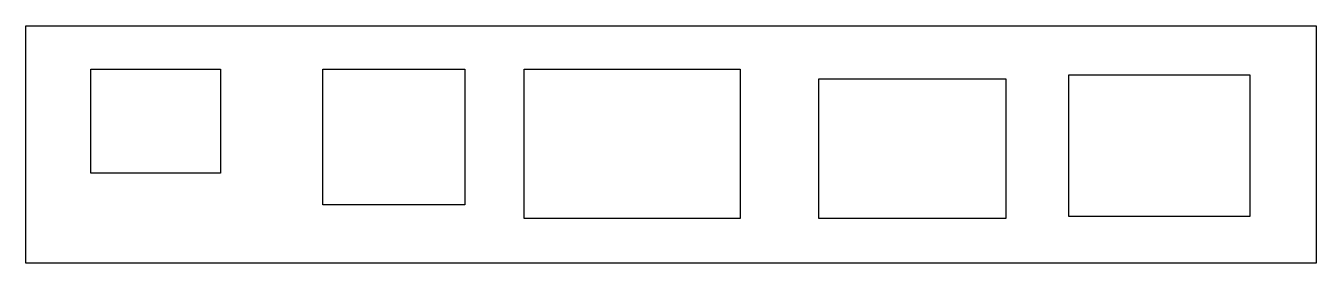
# Model space of a CAD drawing. Header units: millimetres. Extents: x 24 to 506, y 160 to 248.
import ezdxf

# ---------------------------------------------------------------- set-up
doc = ezdxf.new("R2010")
doc.units = ezdxf.units.MM
doc.layers.add('Layer_1', color=7, linetype='CONTINUOUS')

msp = doc.modelspace()

# ---------------------------------------------------------------- linework, layer by layer
at = {"layer": 'Layer_1', "color": 3}
for p, q in [((23.553904, 248.420078), (506.153914, 248.420078)), ((23.553904, 159.520076), (23.553904, 248.420078)), ((506.153914, 248.420078), (506.153914, 159.520076)), ((47.843864, 232.226768), (96.423786, 232.226768)), ((47.843864, 193.215618), (47.843864, 232.226768)), ((96.423786, 232.226768), (96.423786, 193.215618)), ((134.69888, 232.226768), (187.695161, 232.226768)), ((134.69888, 181.438667), (134.69888, 232.226768)), ((187.695161, 232.226768), (187.695161, 181.438667)), ((210, 232.226768), (290.743492, 232.226768)), ((210, 176.286247), (210, 232.226768)), ((290.743492, 232.226768), (290.743492, 176.286247)), ((320.18588, 228.546471), (390.111532, 228.546471)), ((320.18588, 176.286248), (320.18588, 228.546471)), ((390.111532, 228.546471), (390.111532, 176.286248)), ((413.66541, 230.018585), (481.382878, 230.018585)), ((413.66541, 177.022304), (413.66541, 230.018585)), ((481.382878, 230.018585), (481.382878, 177.022304)), ((96.423786, 193.215618), (47.843864, 193.215618)), ((187.695161, 181.438667), (134.69888, 181.438667)), ((290.743492, 176.286247), (210, 176.286247)), ((390.111532, 176.286248), (320.18588, 176.286248)), ((481.382878, 177.022304), (413.66541, 177.022304)), ((506.153914, 159.520076), (23.553904, 159.520076))]:
    msp.add_line(p, q, dxfattribs=at)

doc.saveas('drawing.dxf')
